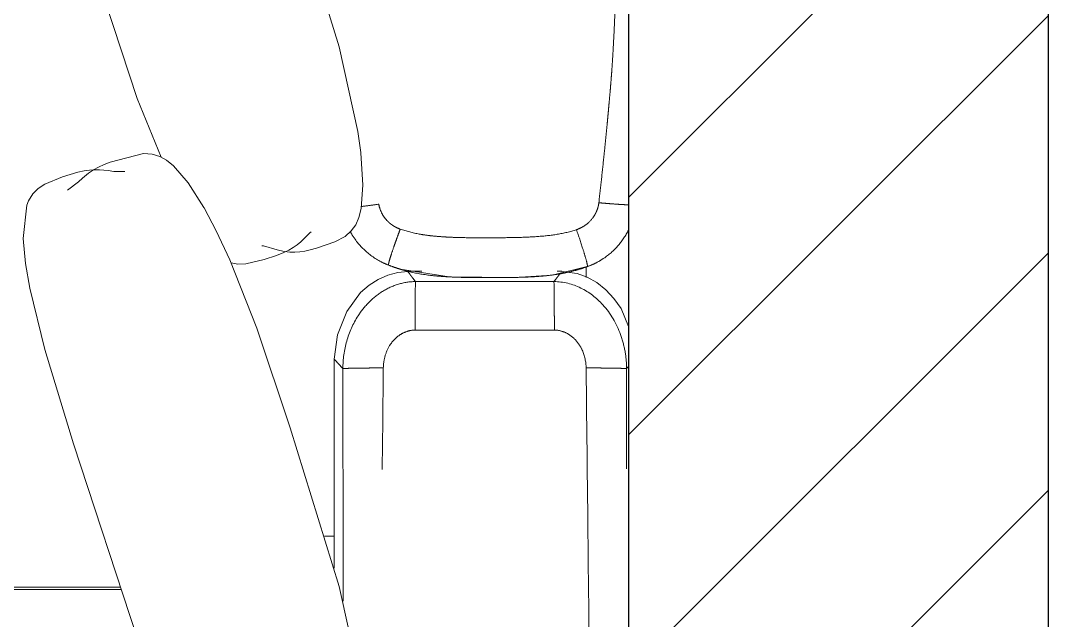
# Model space of a CAD drawing. Header units: millimetres. Extents: x 1680 to 166026, y 35966 to 91121.
# Drawn here: x 45925 to 46905, y 55048 to 55620 of the extents above; entities that cross this region are included whole.
import ezdxf

# ---------------------------------------------------------------- set-up
doc = ezdxf.new("R2010")
doc.units = ezdxf.units.MM
doc.linetypes.add('IMPORT-ACAD_ISO03W100', pattern=[762, 304.8, -457.2])
for name, color, linetype, lineweight in [('A-GENM', 13, 'Continuous', 18), ('A-WALL', 255, 'Continuous', 18), ('A-WALL-PATT', 111, 'Continuous', 50), ('G-IMPT', 8, 'Continuous', 18)]:
    doc.layers.add(name, color=color, linetype=linetype, lineweight=lineweight)

# ---------------------------------------------------------------- blocks, each defined once
blk = doc.blocks.new('Furniture_Sofas-Armchairs_Fritz-Hansen_Alphabet-SofaT-Series-PL300-3 - Default-285427-mebel yerləşmə planı')
at = {"layer": 'A-GENM', "color": 253, "linetype": 'IMPORT-ACAD_ISO03W100', "flags": 128}
for points in [[(-543.72, 846.5), (-543.72, 861.25), (-543.72, 876), (-543.72, 890.75), (-543.72, 905.5), (-543.72, 920.25), (-543.72, 935), (-543.72, 949.75), (-543.72, 964.5), (-543.72, 979.25)], [(-296.36, 566.14), (-296.36, 481.05), (-296.36, 387.42), (-296.36, 293.78), (-296.36, 200.14), (-296.41, 106.51)]]:
    blk.add_lwpolyline(points, dxfattribs=at)
at = {"layer": 'A-GENM', "color": 253, "linetype": 'IMPORT-ACAD_ISO03W100'}
for points, knots in [([(-663.09, 1050.01), (-663.16, 1047.92), (-663.41, 1042.79), (-663.99, 1034.59), (-664.59, 1027.32), (-664.92, 1023.53), (-665.1, 1021.62)], [0.4045959, 0.4045959, 0.4045959, 0.4045959, 0.6, 0.8, 0.9, 1, 1, 1, 1]), ([(-604.17, 1010.63), (-605.15, 1013.4), (-607.47, 1018.8), (-613.45, 1028.92), (-623.18, 1040.05), (-633.39, 1047), (-639.1, 1049.85), (-639.57, 1050.07)], [0, 0, 0, 0, 0.1111111, 0.2222222, 0.4444444, 0.6666667, 0.6863304, 0.6863304, 0.6863304, 0.6863304]), ([(-589.96, 978.82), (-589.85, 987.69), (-585.48, 1005.21), (-567.47, 1028.36), (-545, 1041.32), (-523.56, 1047), (-512.5, 1048.02), (-506.99, 1048.06)], [0, 0, 0, 0, 0.2222222, 0.4444444, 0.7222222, 0.8611111, 0.9999998, 0.9999998, 0.9999998, 0.9999998]), ([(-507.63, 1009.48), (-507.63, 1011.34), (-507.62, 1015.07), (-507.58, 1020.52), (-507.54, 1025.74), (-507.48, 1030.63), (-507.42, 1035.09), (-507.32, 1040.32), (-507.17, 1045.38), (-507.05, 1047.53), (-506.99, 1048.06)], [0, 0, 0, 0, 0.1, 0.2, 0.3, 0.4, 0.5, 0.6, 0.8, 1, 1, 1, 1]), ([(1112.67, 1048.06), (1052.68, 1047.96), (932.71, 1047.76), (692.76, 1047.43), (392.82, 1047.17), (-27.1, 1047.3), (-327.03, 1047.75), (-506.99, 1048.06)], [0, 0, 0, 0, 0.111111, 0.222222, 0.444444, 0.666667, 1, 1, 1, 1]), ([(-665.1, 1021.62), (-672.38, 1022.44), (-686.78, 1024.05), (-704.4, 1025.95), (-718.27, 1027.39), (-728.57, 1028.42), (-737.07, 1029.25), (-743.8, 1029.89), (-748.86, 1030.36), (-753.76, 1030.81), (-759.93, 1031.38), (-767.18, 1032.03), (-775.5, 1032.76), (-783.85, 1033.43), (-792.62, 1034.09), (-802.23, 1034.73), (-813.07, 1035.37), (-825.65, 1036.03), (-840.02, 1036.67), (-860.8, 1037.48), (-883.93, 1038.18), (-908.7, 1038.75), (-927.95, 1039.11), (-944.39, 1039.35), (-957.71, 1039.5), (-967.71, 1039.61), (-977.92, 1039.69), (-992.09, 1039.79), (-1010.56, 1039.86), (-1033.55, 1039.9), (-1056.94, 1039.92), (-1080.31, 1039.9), (-1103.25, 1039.85), (-1121.65, 1039.77), (-1135.76, 1039.67), (-1145.93, 1039.59), (-1155.88, 1039.5), (-1169.13, 1039.35), (-1185.48, 1039.12), (-1204.62, 1038.76), (-1229.25, 1038.16), (-1252.24, 1037.39), (-1270.35, 1036.59), (-1280.04, 1036.11), (-1289.31, 1035.62), (-1299.72, 1035.01), (-1310.48, 1034.34), (-1320, 1033.7), (-1328.67, 1033.06), (-1336.92, 1032.42), (-1345.13, 1031.73), (-1352.3, 1031.1), (-1358.41, 1030.54), (-1363.28, 1030.1), (-1368.3, 1029.62), (-1374.99, 1028.98), (-1383.44, 1028.15), (-1393.67, 1027.11), (-1407.46, 1025.67), (-1424.97, 1023.77), (-1439.27, 1022.18), (-1446.5, 1021.37)], [0, 0, 0, 0, 0.035714, 0.071429, 0.089286, 0.107143, 0.125, 0.133929, 0.142857, 0.151786, 0.160714, 0.178571, 0.196429, 0.214286, 0.232143, 0.25, 0.267857, 0.285714, 0.303571, 0.321429, 0.357143, 0.375, 0.392857, 0.410714, 0.419643, 0.428571, 0.4375, 0.446429, 0.464286, 0.482143, 0.5, 0.517857, 0.535714, 0.553571, 0.5625, 0.571429, 0.580357, 0.589286, 0.607143, 0.625, 0.642857, 0.678571, 0.696429, 0.705357, 0.714286, 0.732143, 0.75, 0.767857, 0.785714, 0.803571, 0.821429, 0.839286, 0.848214, 0.857143, 0.866071, 0.875, 0.892857, 0.910714, 0.928571, 0.964286, 1, 1, 1, 1]), ([(-639.39, 1000.29), (-639.96, 1001.88), (-640.97, 1004.17), (-642.6, 1007.1), (-645.37, 1011.3), (-649.34, 1015.15), (-653.8, 1017.93), (-656.04, 1019.06), (-657.79, 1019.82), (-659.57, 1020.47), (-661.98, 1021.15), (-663.84, 1021.48), (-665.1, 1021.62)], [0, 0, 0, 0, 0.1428571, 0.2142857, 0.2857143, 0.5714286, 0.6785714, 0.7321429, 0.7857143, 0.8392857, 0.8928571, 0.9999998, 0.9999998, 0.9999998, 0.9999998]), ([(-604.2, 1010.7), (-605.17, 1013.44), (-607.48, 1018.82), (-610.46, 1023.85), (-612.1, 1026.28)], [0.0009348, 0.0009348, 0.0009348, 0.0009348, 0.1111111, 0.2222222, 0.2222222, 0.2222222, 0.2222222]), ([(-604.18, 1010.64), (-604.21, 1010.75), (-604.64, 1010.84), (-606.84, 1010.53), (-611.99, 1009.24), (-623.03, 1005.89), (-633.17, 1002.48), (-639.39, 1000.29)], [0.0036501, 0.0036501, 0.0036501, 0.0036501, 0.1111111, 0.2222222, 0.4444444, 0.6666667, 1, 1, 1, 1]), ([(-604.17, 1010.63), (-602.97, 1007.27), (-600.78, 1000.51), (-598.23, 990.18), (-596.44, 979.72), (-595.22, 969.14), (-594.44, 958.35), (-594.01, 947.53), (-593.81, 936.93), (-593.76, 926.35), (-593.76, 915.77), (-593.77, 901.67), (-593.97, 887.41), (-594.7, 873.22), (-595.93, 859.06), (-598.73, 841.48), (-603.03, 827.99), (-605.58, 821.31)], [0, 0, 0, 0, 0.055556, 0.111111, 0.166667, 0.222222, 0.277778, 0.333333, 0.388889, 0.444444, 0.5, 0.555556, 0.666667, 0.722222, 0.777778, 0.888889, 1, 1, 1, 1]), ([(-600.35, 998.47), (-600.65, 999.59), (-601.78, 1003.57), (-603.11, 1007.66), (-604.17, 1010.63)], [0.9252965, 0.9252965, 0.9252965, 0.9252965, 0.94642857, 1, 1, 1, 1]), ([(-543.72, 979.25), (-543.68, 982.15), (-542.6, 987.87), (-538.34, 995.53), (-532.11, 1001.66), (-522.08, 1007.6), (-513.35, 1009.42), (-507.63, 1009.48)], [0, 0, 0, 0, 0.166667, 0.333333, 0.5, 0.666667, 1, 1, 1, 1]), ([(-639.91, 832.38), (-637.95, 838.35), (-635.55, 847.43), (-633.74, 859.84), (-632.86, 869.24), (-632.25, 878.62), (-631.79, 891.18), (-631.67, 906.87), (-631.74, 925.69), (-631.86, 944.53), (-632.77, 963.33), (-634.55, 982.12), (-637.49, 994.3), (-639.39, 1000.29)], [0, 0, 0, 0, 0.111111, 0.166667, 0.222222, 0.277778, 0.333333, 0.444444, 0.555556, 0.666667, 0.777778, 0.888889, 1, 1, 1, 1]), ([(-589.96, 978.82), (-591.38, 979.97), (-593.4, 981.55), (-595.73, 983.3), (-596.72, 984.04), (-597.18, 984.37)], [0, 0, 0, 0, 0.125, 0.1875, 0.25, 0.25, 0.25, 0.25]), ([(-543.72, 979.25), (-546.01, 979.25), (-550.61, 979.24), (-559.65, 979.2), (-570.39, 979.14), (-583.13, 979.02), (-588.78, 978.9), (-589.96, 978.82)], [0, 0, 0, 0, 0.1111111, 0.2222222, 0.4444444, 0.6666667, 1, 1, 1, 1]), ([(-597.18, 841.38), (-596.72, 841.71), (-595.73, 842.45), (-593.4, 844.2), (-591.38, 845.79), (-589.96, 846.93)], [0.75, 0.75, 0.75, 0.75, 0.8125, 0.875, 1, 1, 1, 1]), ([(-506.99, 777.69), (-515.8, 777.76), (-533.5, 780.26), (-554.98, 789.73), (-570.69, 802.19), (-581.18, 815.19), (-588.15, 830.41), (-589.89, 841.39), (-589.96, 846.93)], [0.0000003, 0.0000003, 0.0000003, 0.0000003, 0.2222222, 0.4444444, 0.5833333, 0.7222222, 0.8611111, 1, 1, 1, 1]), ([(-589.96, 846.93), (-589.57, 846.9), (-588.31, 846.85), (-584.06, 846.76), (-576.17, 846.66), (-562.11, 846.55), (-550.61, 846.51), (-543.72, 846.5)], [0, 0, 0, 0, 0.1111111, 0.2222222, 0.4444444, 0.6666667, 1, 1, 1, 1]), ([(-507.63, 816.27), (-511.47, 816.31), (-519.18, 817.43), (-528.51, 821.59), (-535.32, 827.01), (-539.89, 832.68), (-542.93, 839.3), (-543.69, 844.09), (-543.72, 846.5)], [0, 0, 0, 0, 0.222222, 0.444444, 0.583333, 0.722222, 0.861111, 1, 1, 1, 1]), ([(-605.58, 821.31), (-604.84, 823.24), (-603.45, 827.07), (-601.89, 831.87), (-601.05, 834.75), (-600.76, 835.77)], [0, 0, 0, 0, 0.03571429, 0.07142857, 0.09116754, 0.09116754, 0.09116754, 0.09116754]), ([(-599.64, 839.59), (-599.72, 839.54), (-599.75, 839.53), (-599.31, 839.85), (-598.45, 840.46), (-597.67, 841.02), (-597.24, 841.34)], [0.5, 0.5, 0.5, 0.5, 0.5625, 0.625, 0.6875, 0.7470738, 0.7470738, 0.7470738, 0.7470738]), ([(-663.71, 811.95), (-661.51, 812.32), (-657.33, 813.51), (-651.99, 816.46), (-648.37, 819.43), (-646.1, 821.78), (-644.55, 823.71), (-643.14, 825.75), (-641.48, 828.56), (-640.47, 830.81), (-639.91, 832.38)], [0, 0, 0, 0, 0.2, 0.4, 0.55, 0.625, 0.7, 0.775, 0.85, 1, 1, 1, 1]), ([(-605.58, 821.3), (-605.62, 821.21), (-606.03, 821.14), (-608.17, 821.52), (-613.17, 822.93), (-620.84, 825.47), (-628.05, 828.01), (-633.85, 830.11), (-637.88, 831.61), (-639.91, 832.38)], [0.0035309, 0.0035309, 0.0035309, 0.0035309, 0.1111111, 0.2222222, 0.4444444, 0.6666667, 0.7777778, 0.8888889, 1, 1, 1, 1]), ([(-637.35, 784.91), (-634.92, 786.24), (-621.03, 794.94), (-610.59, 808.41), (-605.67, 821.08)], [0.3320767, 0.3320767, 0.3320767, 0.3320767, 0.4444444, 0.9966991, 0.9966991, 0.9966991, 0.9966991]), ([(-507.63, 816.27), (-507.63, 814.41), (-507.61, 810.68), (-507.58, 805.23), (-507.53, 800.01), (-507.48, 795.12), (-507.41, 790.66), (-507.31, 785.43), (-507.2, 781.39), (-507.08, 778.76), (-507.02, 777.95), (-506.99, 777.69)], [0, 0, 0, 0, 0.1, 0.2, 0.3, 0.4, 0.5, 0.6, 0.8, 0.9, 1, 1, 1, 1]), ([(-1162.98, 746.34), (-1156.71, 749.69), (-1144.13, 756.18), (-1124.97, 765.01), (-1108.61, 771.67), (-1095.27, 776.39), (-1081.77, 780.59), (-1064.76, 785.05), (-1047.39, 788.42), (-1033.36, 790.45), (-1019.37, 792.15), (-1001.77, 793.75), (-980.58, 794.92), (-959.4, 795.58), (-938.21, 795.87), (-917.06, 795.96), (-895.82, 795.97), (-867.53, 796), (-839.33, 796.3), (-811.06, 796.99), (-789.91, 797.83), (-768.7, 799.02), (-747.64, 800.67), (-726.56, 802.87), (-705.53, 805.5), (-684.7, 808.54), (-670.73, 810.79), (-663.71, 811.95)], [0, 0, 0, 0, 0.041667, 0.083333, 0.125, 0.145833, 0.166667, 0.208333, 0.25, 0.270833, 0.291667, 0.333333, 0.375, 0.416667, 0.458333, 0.5, 0.541667, 0.583333, 0.666667, 0.708333, 0.75, 0.791667, 0.833333, 0.875, 0.916667, 0.958333, 1, 1, 1, 1]), ([(-661.49, 795.19), (-661.71, 797.03), (-662.36, 802.33), (-663.16, 808.17), (-663.71, 811.95)], [0.6850833, 0.6850833, 0.6850833, 0.6850833, 0.8, 0.9999995, 0.9999995, 0.9999995, 0.9999995]), ([(-506.99, 777.69), (-508.31, 776.5), (-510.18, 774.81), (-512.31, 772.87), (-513.23, 772.04), (-513.64, 771.66)], [0, 0, 0, 0, 0.125, 0.1875, 0.25, 0.25, 0.25, 0.25]), ([(-506.99, 777.69), (-447, 777.79), (-373.05, 777.91), (-299.1, 778.02), (-285.14, 778.04)], [0, 0, 0, 0, 0.1111111, 0.1369785, 0.1369785, 0.1369785, 0.1369785]), ([(-513.71, 771.6), (-514.09, 771.24), (-514.79, 770.59), (-515.54, 769.88), (-515.9, 769.51), (-515.86, 769.53), (-515.78, 769.6)], [0.2535686, 0.2535686, 0.2535686, 0.2535686, 0.3125, 0.375, 0.4375, 0.5, 0.5, 0.5, 0.5]), ([(-298.66, 565.37), (-298.67, 546.6), (-298.68, 452.9), (-298.67, 321.73), (-298.63, 171.85), (-298.58, 59.45), (-298.56, -15.49), (-298.55, -52.96)], [0.3888061, 0.3888061, 0.3888061, 0.3888061, 0.4444444, 0.6666667, 0.7777778, 0.8888889, 1, 1, 1, 1]), ([(-347.85, -53.14), (-347.55, 21.82), (-347.04, 171.75), (-346.7, 359.17), (-346.7, 485.1), (-346.74, 536.06), (-346.76, 549.54)], [0, 0, 0, 0, 0.2222222, 0.4444444, 0.5555556, 0.595518, 0.595518, 0.595518, 0.595518])]:
    blk.add_open_spline(points, degree=3, knots=knots, dxfattribs=at)
for points in [[(-509.43, 1050.26), (-508.65, 1049.56), (-507.84, 1048.82), (-506.99, 1048.06)], [(-604.17, 1010.63), (-604.17, 1010.64), (-604.17, 1010.64), (-604.18, 1010.64)], [(-593.97, 1009.46), (-597.26, 1009.47), (-600.55, 1009.48), (-603.85, 1009.49)], [(-507.63, 1009.48), (-447.61, 1010.16), (-327.54, 1011.51), (-147.44, 1013.27), (32.67, 1014.61), (212.78, 1015.43), (392.9, 1015.42), (573.01, 1014.59), (753.12, 1013.26), (933.22, 1011.59), (1053.28, 1010.2), (1113.31, 1009.48)], [(-589.96, 978.82), (-589.95, 964.17), (-589.88, 934.85), (-589.88, 890.9), (-589.95, 861.58), (-589.96, 846.93)], [(-597.21, 841.35), (-598.93, 840.07), (-599.7, 839.55), (-599.67, 839.57)], [(-608.95, 813.84), (-607.72, 816.19), (-606.63, 818.61), (-605.67, 821.08)], [(-605.58, 821.31), (-605.58, 821.31), (-605.58, 821.31), (-605.58, 821.3)], [(1113.31, 816.27), (1053.28, 815.55), (933.22, 814.16), (753.12, 812.49), (573.01, 811.16), (392.9, 810.34), (212.78, 810.33), (32.67, 811.13), (-147.44, 812.48), (-327.54, 814.27), (-447.6, 815.6), (-507.63, 816.27)], [(-623.94, 794.47), (-623.69, 794.7), (-623.45, 794.93), (-623.21, 795.16)], [(-515.81, 769.58), (-515.99, 769.42), (-514.56, 770.73), (-512.69, 772.44)], [(-347.17, 760.33), (-347.18, 763.47), (-347.19, 766.61), (-347.2, 769.74)]]:
    blk.add_open_spline(points, degree=3, dxfattribs=at)
at = {"layer": 'G-IMPT'}
for p, q in [((-624.01, 1039.78), (-624.11, 1039.87)), ((-610.05, 1023.07), (-610.03, 1023.03)), ((-604.18, 1010.65), (-604.8, 1012.32)), ((-604.72, 1012.12), (-604.18, 1010.64)), ((-602.99, 1007.2), (-604.18, 1010.65)), ((-599.71, 981.95), (-599.71, 986.2)), ((-599.71, 839.55), (-599.71, 852.96)), ((-604.25, 824.9), (-605.59, 821.29)), ((-606.29, 819.52), (-605.59, 821.29)), ((-605.58, 821.3), (-606.19, 819.75)), ((-612.93, 807.18), (-612.86, 807.27)), ((-622.99, 795.33), (-623.19, 795.15))]:
    blk.add_line(p, q, dxfattribs=at)
at = {"layer": 'G-IMPT', "flags": 128}
for points in [[(-547.25, 1050), (-564.2, 1042.79), (-573.91, 1036), (-582.13, 1028.26), (-588.91, 1019.66), (-594.06, 1010.46), (-597.54, 1000.94), (-599.69, 986.2)], [(-604.18, 1010.64), (-596.14, 977.01), (-593.86, 941.51), (-594.38, 878.91), (-601.77, 832.36), (-605.58, 821.3)], [(-599.69, 839.55), (-598.72, 829.94), (-596.16, 820.44), (-592.05, 811.28), (-586.46, 802.67), (-579.38, 794.64), (-561.45, 781.37), (-539.05, 772.58), (-515.83, 769.56)], [(-1174.47, 645.6), (-1152.67, 657.08), (-1125.03, 669.95), (-1059.77, 695.66), (-964.83, 727.56), (-813.63, 774.35), (-733.16, 792), (-712.84, 794.8)], [(-623.97, 700.41), (-623.96, 702.13), (-620.3, 715.13), (-618.73, 721.86), (-618.05, 727.08), (-617.9, 731.92), (-618.2, 736.66), (-618.92, 741.48), (-620.09, 746.65), (-621.82, 752.65), (-627.81, 770.07), (-633.05, 779.84), (-638.28, 785.76), (-644.16, 789.94), (-650.98, 792.89), (-659.5, 795.02), (-682.16, 796.77), (-712.46, 794.85), (-712.84, 794.8)], [(-660.24, 645.6), (-638.43, 657.08), (-610.79, 669.95), (-545.53, 695.66), (-450.59, 727.56), (-299.39, 774.35), (-218.92, 792), (-198.6, 794.8)], [(-316.63, 769.54), (-402.46, 769.54), (-515.86, 769.54)], [(-607.73, 671.17), (-606.56, 677.64), (-606.74, 685.24), (-610.93, 702.61), (-614.84, 714.43), (-617.6, 721.39), (-619.99, 726.29), (-622.43, 730.41), (-625.02, 734.11), (-627.86, 737.58), (-633.62, 743.51), (-636.44, 746.28), (-637.36, 747.53)], [(-677.18, 515.3), (-685.13, 525.77), (-688.6, 529.49), (-693.34, 535.31), (-696.51, 540.08), (-699.16, 544.92), (-701.5, 550.13), (-703.74, 556.08), (-711.92, 587.9), (-711.4, 596.17), (-709.28, 603.2), (-705.7, 609.65), (-700.35, 616.32), (-684.07, 630.47), (-660.66, 645.36), (-660.24, 645.6)], [(-607.24, 475.23), (-583.64, 479.36), (-525.18, 493.73), (-435.17, 520.98), (-250.32, 581.68), (-142.84, 625.87)], [(-1121.48, 475.23), (-1097.88, 479.36), (-1039.42, 493.73), (-949.4, 520.98), (-764.56, 581.68), (-708.56, 604.71)], [(-607.24, 475.23), (-631, 473), (-662.83, 476.62), (-666.88, 478.25), (-673.51, 482.34), (-678.65, 487.43), (-682.89, 493.79), (-689.66, 510.65), (-694.1, 525.07), (-695.51, 531.28), (-696.27, 536.41), (-696.6, 541.12), (-696.58, 545.69), (-695.76, 554.11), (-694.95, 559.43), (-694.83, 569.82)]]:
    blk.add_lwpolyline(points, dxfattribs=at)

msp = doc.modelspace()

# ---------------------------------------------------------------- hatches: boundary and pattern name
at = {"layer": 'A-WALL-PATT', "lineweight": 18}
h = msp.add_hatch(dxfattribs=at)
h.set_pattern_fill('FP_1', color=256, style=0, pattern_type=2)
h.set_pattern_definition([(45, (43209.95, 59171.05), (-113.137, 113.137), [])])
h.paths.add_polyline_path([(46723.82, 45181.24), (46904.63, 45181.24), (46904.63, 65581.24), (46504.63, 65581.24), (46504.63, 45181.24)], flags=0)

# ---------------------------------------------------------------- linework, layer by layer
at = {"layer": 'A-WALL', "lineweight": 30}
for p, q in [((46904.63, 44781.24), (46904.63, 65981.24)), ((46504.63, 56321.24), (46504.63, 45181.24))]:
    msp.add_line(p, q, dxfattribs=at)

# ---------------------------------------------------------------- block references
at = {"layer": 'A-GENM', "color": 253, "linetype": 'IMPORT-ACAD_ISO03W100', "rotation": 269.9999999999997}
msp.add_blockref('Furniture_Sofas-Armchairs_Fritz-Hansen_Alphabet-SofaT-Series-PL300-3 - Default-285427-mebel yerləşmə planı', (45454.63, 54781.24), dxfattribs=at)

doc.saveas('drawing.dxf')
